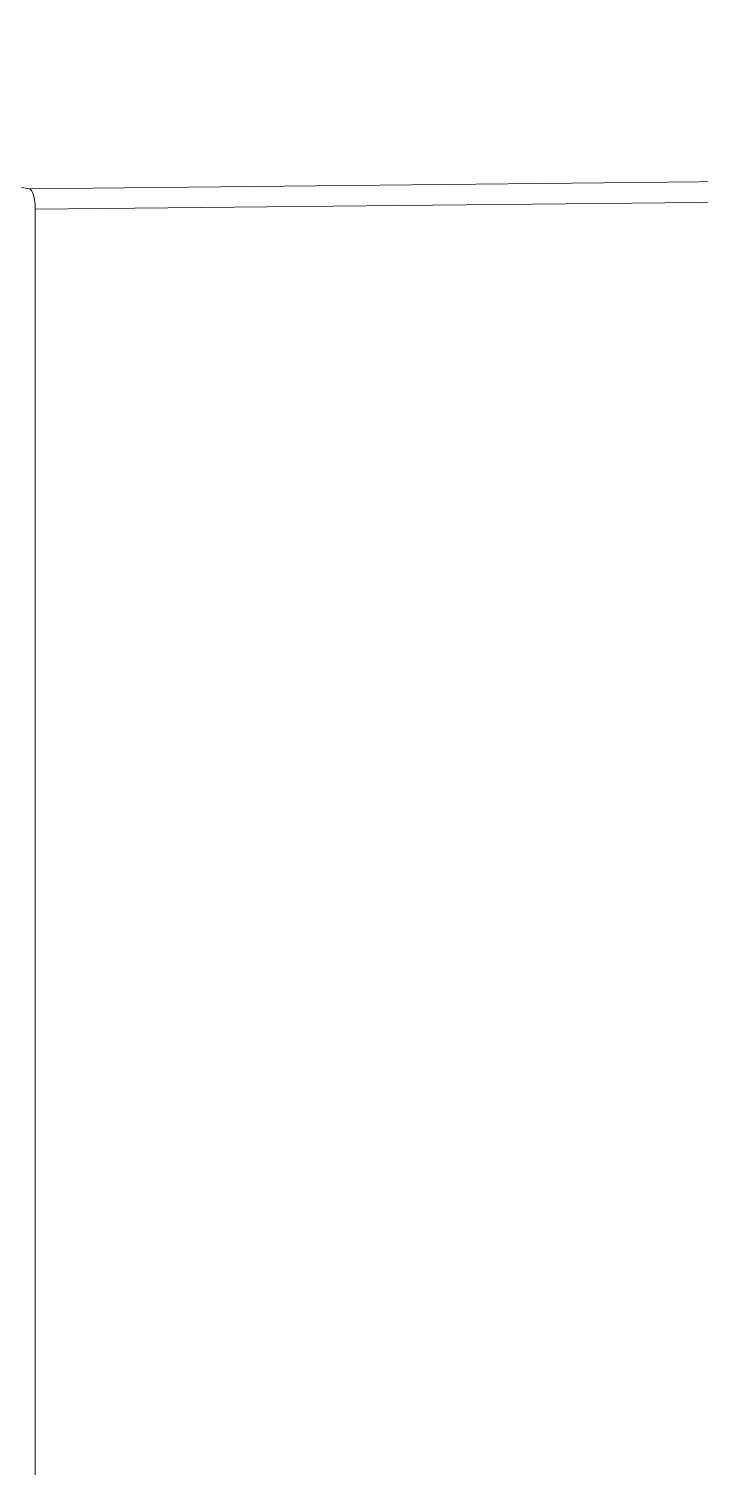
# Model space of a CAD drawing. Header units: millimetres. Extents: x 1650 to 6065, y 324 to 3836.
# Drawn here: x 3483.57 to 3488.53, y 2611.37 to 2622 of the extents above; entities that cross this region are included whole.
import ezdxf

# ---------------------------------------------------------------- set-up
doc = ezdxf.new("R2010")
doc.units = ezdxf.units.MM

# ---------------------------------------------------------------- blocks, each defined once
blk = doc.blocks.new('A$C3D6C2CD6')
at = {"color": 141, "linetype": 'Continuous', "lineweight": 15}
for p, q in [((-180.56, -600.88), (-186.54, -7.29)), ((-182.06, -601.35), (-188.04, -7.49)), ((-182.06, -601.35), (-188.04, -630.74)), ((191.77, -600.88), (-180.56, -600.88))]:
    blk.add_line(p, q, dxfattribs=at)
blk.add_arc((0, -695), 280, 147.5002, 274.1635, dxfattribs=at)
blk.add_ellipse((-180.56, -601.38), major_axis=(1.51, 0), ratio=0.334164, start_param=1.572978, end_param=3.073961, dxfattribs=at)

msp = doc.modelspace()

# ---------------------------------------------------------------- block references
at = {"xscale": 0.1000000000003638, "yscale": 0.1000000000003638, "zscale": 0.1000000000003638, "rotation": 270}
msp.add_blockref('A$C3D6C2CD6', (3543.702, 2602.609, 0), dxfattribs=at)

doc.saveas('drawing.dxf')
